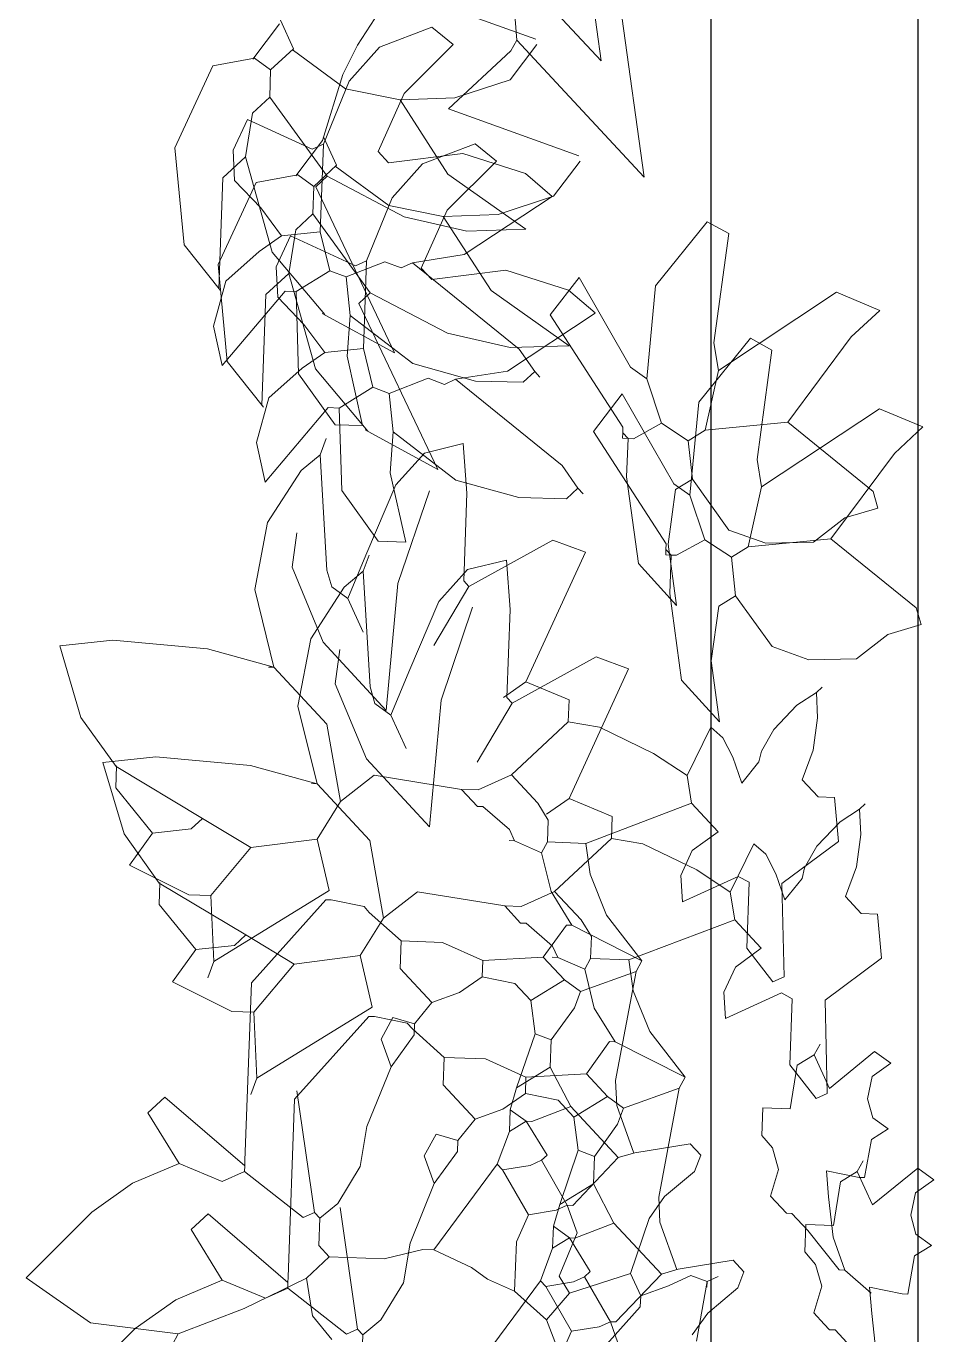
# Model space of a CAD drawing. Header units: millimetres. Extents: x 2667 to 2848, y -1 to 1765.
# Drawn here: x 2814.57 to 2815.009, y 1725.267 to 1725.899 of the extents above; entities that cross this region are included whole.
import ezdxf

# ---------------------------------------------------------------- set-up
doc = ezdxf.new("R2010")
doc.units = ezdxf.units.MM
doc.layers.add('PROIEZIONI', color=145, linetype='Continuous')
doc.layers.add('VERDE_giardino', color=74, linetype='Continuous', lineweight=9)

msp = doc.modelspace()

# ---------------------------------------------------------------- linework, layer by layer
at = {"layer": 'PROIEZIONI'}
for p, q in [((2814.90139, 1736.7425), (2814.90139, 1719.00637)), ((2815.00139, 1736.7425), (2815.00139, 1719.00637))]:
    msp.add_line(p, q, dxfattribs=at)
at = {"layer": 'VERDE_giardino'}
for p, q in [((2814.84831, 1725.88268), (2814.8375, 1725.9604)), ((2814.78666, 1725.94899), (2814.84831, 1725.88268)), ((2814.81676, 1725.89303), (2814.7536, 1725.91569)), ((2814.80575, 1725.9166), (2814.80753, 1725.89265)), ((2814.69329, 1725.9022), (2814.69954, 1725.88848)), ((2814.73891, 1725.90312), (2814.73047, 1725.89015)), ((2814.86918, 1725.82634), (2814.85836, 1725.90407)), ((2814.69275, 1725.90046), (2814.67987, 1725.88338)), ((2814.76654, 1725.89882), (2814.74115, 1725.88923)), ((2814.77685, 1725.89048), (2814.76654, 1725.89882)), ((2814.73047, 1725.89015), (2814.72345, 1725.87593)), ((2814.74115, 1725.88923), (2814.72651, 1725.8727)), ((2814.7531, 1725.86686), (2814.77685, 1725.89048)), ((2814.80442, 1725.87348), (2814.81726, 1725.89051)), ((2814.80468, 1725.88745), (2814.80753, 1725.89265)), ((2814.80753, 1725.89265), (2814.86918, 1725.82634)), ((2814.66061, 1725.88013), (2814.68079, 1725.88385)), ((2814.68079, 1725.88385), (2814.68855, 1725.87826)), ((2814.69954, 1725.88848), (2814.68855, 1725.87826)), ((2814.7248, 1725.86907), (2814.69894, 1725.88805)), ((2814.77447, 1725.85936), (2814.80468, 1725.88745)), ((2814.66061, 1725.88013), (2814.64228, 1725.8405)), ((2814.68807, 1725.86501), (2814.68855, 1725.87826)), ((2814.72345, 1725.87593), (2814.71361, 1725.84412)), ((2814.72651, 1725.8727), (2814.71405, 1725.84235)), ((2814.77762, 1725.86474), (2814.80442, 1725.87348)), ((2814.67983, 1725.85735), (2814.68807, 1725.86501)), ((2814.68807, 1725.86501), (2814.71587, 1725.82684)), ((2814.7511, 1725.86376), (2814.7248, 1725.86907)), ((2814.74046, 1725.83873), (2814.7531, 1725.86686)), ((2814.7511, 1725.86376), (2814.77762, 1725.86474)), ((2814.77424, 1725.82791), (2814.7511, 1725.86376)), ((2814.83762, 1725.8367), (2814.77447, 1725.85936)), ((2814.67734, 1725.8543), (2814.6704, 1725.8394)), ((2814.67641, 1725.83624), (2814.67983, 1725.85735)), ((2814.67734, 1725.8543), (2814.70866, 1725.83989)), ((2814.71415, 1725.84586), (2814.7204, 1725.83214)), ((2814.64228, 1725.8405), (2814.64669, 1725.79367)), ((2814.6704, 1725.8394), (2814.67114, 1725.82475)), ((2814.71361, 1725.84412), (2814.70073, 1725.82704)), ((2814.70866, 1725.83989), (2814.71405, 1725.84235)), ((2814.71251, 1725.79994), (2814.71405, 1725.84235)), ((2814.74046, 1725.83873), (2814.74557, 1725.83324)), ((2814.7874, 1725.84249), (2814.76201, 1725.83289)), ((2814.79771, 1725.83415), (2814.7874, 1725.84249)), ((2814.66542, 1725.82603), (2814.67641, 1725.83624)), ((2814.68934, 1725.79017), (2814.67641, 1725.83624)), ((2814.78141, 1725.8378), (2814.74557, 1725.83324)), ((2814.76201, 1725.83289), (2814.74737, 1725.81636)), ((2814.77396, 1725.81052), (2814.79771, 1725.83415)), ((2814.81173, 1725.82817), (2814.78141, 1725.8378)), ((2814.82528, 1725.81715), (2814.83812, 1725.83418)), ((2814.66346, 1725.77251), (2814.66542, 1725.82603)), ((2814.68148, 1725.82379), (2814.70166, 1725.82751)), ((2814.70166, 1725.82751), (2814.70941, 1725.82192)), ((2814.7204, 1725.83214), (2814.70941, 1725.82192)), ((2814.71587, 1725.82684), (2814.71037, 1725.82173)), ((2814.71587, 1725.82684), (2814.75312, 1725.80729)), ((2814.74566, 1725.81273), (2814.7198, 1725.83171)), ((2814.81197, 1725.80126), (2814.77424, 1725.82791)), ((2814.82459, 1725.81709), (2814.81173, 1725.82817)), ((2814.68148, 1725.82379), (2814.66315, 1725.78416)), ((2814.67114, 1725.82475), (2814.68375, 1725.81161)), ((2814.70893, 1725.80867), (2814.70941, 1725.82192)), ((2814.71037, 1725.82173), (2814.74848, 1725.74144)), ((2814.74737, 1725.81636), (2814.73492, 1725.78601)), ((2814.78218, 1725.78902), (2814.82459, 1725.81709)), ((2814.79848, 1725.8084), (2814.82528, 1725.81715)), ((2814.68375, 1725.81161), (2814.69386, 1725.79797)), ((2814.70069, 1725.80101), (2814.70893, 1725.80867)), ((2814.70893, 1725.80867), (2814.73673, 1725.77051)), ((2814.77196, 1725.80742), (2814.74566, 1725.81273)), ((2814.75312, 1725.80729), (2814.78342, 1725.80035)), ((2814.76133, 1725.7824), (2814.77396, 1725.81052)), ((2814.77196, 1725.80742), (2814.79848, 1725.8084)), ((2814.7951, 1725.77158), (2814.77196, 1725.80742)), ((2814.69727, 1725.77991), (2814.70069, 1725.80101)), ((2814.78342, 1725.80035), (2814.81197, 1725.80126)), ((2814.87464, 1725.77395), (2814.89965, 1725.80488)), ((2814.89965, 1725.80488), (2814.91006, 1725.7992)), ((2814.69386, 1725.79797), (2814.68297, 1725.79041)), ((2814.6982, 1725.79797), (2814.69126, 1725.78307)), ((2814.69386, 1725.79797), (2814.71251, 1725.79994)), ((2814.6982, 1725.79797), (2814.72952, 1725.78356)), ((2814.71251, 1725.79994), (2814.71714, 1725.7812)), ((2814.91006, 1725.7992), (2814.90283, 1725.74638)), ((2814.64669, 1725.79367), (2814.66422, 1725.77164)), ((2814.68297, 1725.79041), (2814.66682, 1725.77617)), ((2814.71473, 1725.76008), (2814.68934, 1725.79017)), ((2814.75708, 1725.78505), (2814.78218, 1725.78902)), ((2814.66315, 1725.78416), (2814.66755, 1725.73733)), ((2814.69126, 1725.78307), (2814.692, 1725.76842)), ((2814.72499, 1725.77826), (2814.74383, 1725.78553)), ((2814.72952, 1725.78356), (2814.73492, 1725.78601)), ((2814.73337, 1725.74361), (2814.73492, 1725.78601)), ((2814.74383, 1725.78553), (2814.75168, 1725.7826)), ((2814.75168, 1725.7826), (2814.75708, 1725.78505)), ((2814.75708, 1725.78505), (2814.80864, 1725.74336)), ((2814.76133, 1725.7824), (2814.76643, 1725.7769)), ((2814.66682, 1725.77617), (2814.66092, 1725.75445)), ((2814.68628, 1725.76969), (2814.69727, 1725.77991)), ((2814.7102, 1725.73384), (2814.69727, 1725.77991)), ((2814.70085, 1725.77118), (2814.71714, 1725.7812)), ((2814.71714, 1725.7812), (2814.72499, 1725.77826)), ((2814.72499, 1725.77826), (2814.72696, 1725.75961)), ((2814.80227, 1725.78146), (2814.76643, 1725.7769)), ((2814.83259, 1725.77184), (2814.80227, 1725.78146)), ((2814.82371, 1725.75988), (2814.83763, 1725.77795)), ((2814.83763, 1725.77795), (2814.8626, 1725.73458)), ((2814.66505, 1725.73533), (2814.69554, 1725.77137)), ((2814.68433, 1725.71618), (2814.68628, 1725.76969)), ((2814.69554, 1725.77137), (2814.70085, 1725.77118)), ((2814.70085, 1725.77118), (2814.70205, 1725.73133)), ((2814.73673, 1725.77051), (2814.73124, 1725.7654)), ((2814.73673, 1725.77051), (2814.77398, 1725.75096)), ((2814.83283, 1725.74492), (2814.7951, 1725.77158)), ((2814.84545, 1725.76076), (2814.83259, 1725.77184)), ((2814.87035, 1725.72899), (2814.87464, 1725.77395)), ((2814.905, 1725.73303), (2814.9621, 1725.77076)), ((2814.9621, 1725.77076), (2814.98301, 1725.76204)), ((2814.692, 1725.76842), (2814.70461, 1725.75527)), ((2814.73124, 1725.7654), (2814.76934, 1725.6851)), ((2814.71346, 1725.76059), (2814.74848, 1725.74144)), ((2814.72696, 1725.75961), (2814.7255, 1725.73991)), ((2814.72696, 1725.75961), (2814.75728, 1725.73631)), ((2814.80305, 1725.73269), (2814.84546, 1725.76075)), ((2814.82371, 1725.75988), (2814.85888, 1725.70553)), ((2814.96928, 1725.74927), (2814.98301, 1725.76204)), ((2814.66092, 1725.75445), (2814.66505, 1725.73533)), ((2814.70461, 1725.75527), (2814.71473, 1725.74164)), ((2814.77398, 1725.75096), (2814.80428, 1725.74402)), ((2814.80428, 1725.74402), (2814.83283, 1725.74492)), ((2814.89551, 1725.71761), (2814.92052, 1725.74854)), ((2814.90283, 1725.74638), (2814.905, 1725.73303)), ((2814.92052, 1725.74854), (2814.93092, 1725.74286)), ((2814.93858, 1725.70793), (2814.96928, 1725.74927)), ((2814.71473, 1725.74164), (2814.70384, 1725.73407)), ((2814.71473, 1725.74164), (2814.73337, 1725.74361)), ((2814.7255, 1725.73991), (2814.73298, 1725.70632)), ((2814.73337, 1725.74361), (2814.738, 1725.72487)), ((2814.80864, 1725.74336), (2814.8162, 1725.73248)), ((2814.93092, 1725.74286), (2814.9237, 1725.69005)), ((2814.66755, 1725.73733), (2814.68508, 1725.71531)), ((2814.70384, 1725.73407), (2814.68768, 1725.71983)), ((2814.70205, 1725.73133), (2814.71973, 1725.7068)), ((2814.73559, 1725.70374), (2814.7102, 1725.73384)), ((2814.75728, 1725.73631), (2814.78761, 1725.7279)), ((2814.77795, 1725.72871), (2814.80305, 1725.73269)), ((2814.81071, 1725.72737), (2814.8162, 1725.73248)), ((2814.8162, 1725.73248), (2814.81876, 1725.72973)), ((2814.8626, 1725.73458), (2814.87035, 1725.72899)), ((2814.89863, 1725.70408), (2814.905, 1725.73303)), ((2814.72171, 1725.71484), (2814.738, 1725.72487)), ((2814.738, 1725.72487), (2814.74585, 1725.72192)), ((2814.74585, 1725.72192), (2814.76469, 1725.7292)), ((2814.76469, 1725.7292), (2814.77255, 1725.72626)), ((2814.77255, 1725.72626), (2814.77794, 1725.72871)), ((2814.77794, 1725.72871), (2814.8295, 1725.68703)), ((2814.78761, 1725.7279), (2814.81071, 1725.72737)), ((2814.87035, 1725.72899), (2814.87753, 1725.7075)), ((2814.68768, 1725.71983), (2814.68178, 1725.69811)), ((2814.74585, 1725.72192), (2814.74782, 1725.70328)), ((2814.84457, 1725.70354), (2814.8585, 1725.72162)), ((2814.8585, 1725.72162), (2814.88346, 1725.67824)), ((2814.68591, 1725.679), (2814.71641, 1725.71503)), ((2814.71641, 1725.71503), (2814.72171, 1725.71484)), ((2814.72171, 1725.71484), (2814.72291, 1725.67499)), ((2814.89122, 1725.67266), (2814.89551, 1725.71761)), ((2814.92586, 1725.6767), (2814.98296, 1725.71442)), ((2814.98296, 1725.71442), (2815.00388, 1725.7057)), ((2814.71973, 1725.7068), (2814.73298, 1725.70632)), ((2814.86399, 1725.70003), (2814.87753, 1725.7075)), ((2814.87753, 1725.7075), (2814.89049, 1725.69907)), ((2814.89863, 1725.70408), (2814.93858, 1725.70793)), ((2814.93858, 1725.70793), (2814.97983, 1725.67458)), ((2814.71244, 1725.69228), (2814.71538, 1725.70014)), ((2814.73432, 1725.70425), (2814.76934, 1725.6851)), ((2814.74782, 1725.70327), (2814.74636, 1725.68357)), ((2814.74783, 1725.70327), (2814.77814, 1725.67998)), ((2814.84457, 1725.70354), (2814.87974, 1725.64919)), ((2814.85869, 1725.70023), (2814.85878, 1725.70287)), ((2814.85869, 1725.70023), (2814.86134, 1725.70013)), ((2814.85878, 1725.70287), (2814.85888, 1725.70553)), ((2814.85878, 1725.70287), (2814.86134, 1725.70013)), ((2814.86134, 1725.70013), (2814.86066, 1725.68158)), ((2814.86134, 1725.70013), (2814.86399, 1725.70003)), ((2814.89049, 1725.69907), (2814.89863, 1725.70408)), ((2814.99014, 1725.69294), (2815.00388, 1725.7057)), ((2814.68178, 1725.69811), (2814.68591, 1725.679)), ((2814.78164, 1725.69772), (2814.76289, 1725.6931)), ((2814.78342, 1725.67377), (2814.78164, 1725.69772)), ((2814.89049, 1725.69907), (2814.89247, 1725.68042)), ((2814.70327, 1725.68458), (2814.71244, 1725.69228)), ((2814.71244, 1725.69228), (2814.71572, 1725.63644)), ((2814.74907, 1725.67769), (2814.76289, 1725.6931)), ((2814.8295, 1725.68703), (2814.83707, 1725.67614)), ((2814.9237, 1725.69005), (2814.92586, 1725.6767)), ((2814.95944, 1725.65159), (2814.99014, 1725.69294)), ((2814.68704, 1725.65958), (2814.70327, 1725.68458)), ((2814.74636, 1725.68357), (2814.75384, 1725.64998)), ((2814.86632, 1725.63964), (2814.86066, 1725.68158)), ((2814.72291, 1725.67499), (2814.7406, 1725.65046)), ((2814.73456, 1725.64371), (2814.74907, 1725.67769)), ((2814.76527, 1725.67488), (2814.75006, 1725.63009)), ((2814.77814, 1725.67998), (2814.80848, 1725.67156)), ((2814.83157, 1725.67103), (2814.83707, 1725.67614)), ((2814.83707, 1725.67614), (2814.83962, 1725.6734)), ((2814.8807, 1725.64901), (2814.88432, 1725.67541)), ((2814.88346, 1725.67824), (2814.89122, 1725.67266)), ((2814.88432, 1725.67541), (2814.89247, 1725.68042)), ((2814.89247, 1725.68042), (2814.91015, 1725.65589)), ((2814.91949, 1725.64775), (2814.92586, 1725.6767)), ((2814.97983, 1725.67458), (2814.98219, 1725.66653)), ((2814.78187, 1725.63137), (2814.78342, 1725.67377)), ((2814.80848, 1725.67156), (2814.83157, 1725.67103)), ((2814.89122, 1725.67266), (2814.89839, 1725.65117)), ((2814.95095, 1725.64996), (2814.96609, 1725.66182)), ((2814.96609, 1725.66182), (2814.98219, 1725.66653)), ((2814.68087, 1725.62709), (2814.68704, 1725.65958)), ((2814.91015, 1725.65589), (2814.92796, 1725.64958)), ((2814.69888, 1725.63789), (2814.70118, 1725.65454)), ((2814.7406, 1725.65046), (2814.75384, 1725.64998)), ((2814.78443, 1725.62863), (2814.82505, 1725.65103)), ((2814.84076, 1725.64515), (2814.82505, 1725.65103)), ((2814.87964, 1725.64654), (2814.87974, 1725.64919)), ((2814.8807, 1725.64901), (2814.88473, 1725.61947)), ((2814.88485, 1725.6437), (2814.89839, 1725.65117)), ((2814.89839, 1725.65117), (2814.91135, 1725.64273)), ((2814.91949, 1725.64775), (2814.95944, 1725.65159)), ((2814.92796, 1725.64958), (2814.95095, 1725.64996)), ((2814.95944, 1725.65159), (2815.00069, 1725.61824)), ((2814.72583, 1725.6228), (2814.73456, 1725.64371)), ((2814.73331, 1725.63595), (2814.73624, 1725.6438)), ((2814.81194, 1725.58251), (2814.84076, 1725.64515)), ((2814.87955, 1725.64389), (2814.87964, 1725.64654)), ((2814.87955, 1725.64389), (2814.8822, 1725.64379)), ((2814.87964, 1725.64654), (2814.8822, 1725.64379)), ((2814.8822, 1725.64379), (2814.88153, 1725.62525)), ((2814.8822, 1725.64379), (2814.88485, 1725.6437)), ((2814.91135, 1725.64273), (2814.91949, 1725.64775)), ((2814.91135, 1725.64273), (2814.91333, 1725.62409)), ((2814.71396, 1725.60171), (2814.69888, 1725.63789)), ((2814.71572, 1725.63644), (2814.71808, 1725.62839)), ((2814.76993, 1725.62135), (2814.78375, 1725.63677)), ((2814.8025, 1725.64139), (2814.78375, 1725.63677)), ((2814.80428, 1725.61744), (2814.8025, 1725.64139)), ((2814.88473, 1725.61947), (2814.86632, 1725.63964)), ((2814.72413, 1725.62824), (2814.73331, 1725.63595)), ((2814.73331, 1725.63595), (2814.73658, 1725.5801)), ((2814.75006, 1725.63009), (2814.74443, 1725.56875)), ((2814.78443, 1725.62863), (2814.78187, 1725.63137)), ((2814.68087, 1725.62709), (2814.69013, 1725.5896)), ((2814.7079, 1725.60324), (2814.72413, 1725.62824)), ((2814.71808, 1725.62839), (2814.72583, 1725.6228)), ((2814.78443, 1725.62863), (2814.76746, 1725.60005)), ((2814.88718, 1725.58331), (2814.88153, 1725.62525)), ((2814.90519, 1725.61907), (2814.91333, 1725.62409)), ((2814.91333, 1725.62409), (2814.93101, 1725.59956)), ((2814.72583, 1725.6228), (2814.7332, 1725.60661)), ((2814.75542, 1725.58738), (2814.76993, 1725.62135)), ((2814.78613, 1725.61855), (2814.77092, 1725.57375)), ((2814.80274, 1725.57504), (2814.80428, 1725.61744)), ((2814.90157, 1725.59267), (2814.90519, 1725.61907)), ((2815.00069, 1725.61824), (2815.00305, 1725.6102)), ((2814.97181, 1725.59363), (2814.98695, 1725.60548)), ((2814.98695, 1725.60548), (2815.00305, 1725.6102)), ((2814.58656, 1725.59987), (2814.61219, 1725.6026)), ((2814.59679, 1725.56538), (2814.58656, 1725.59987)), ((2814.61219, 1725.6026), (2814.658, 1725.59849)), ((2814.658, 1725.59849), (2814.69013, 1725.5896)), ((2814.70174, 1725.57076), (2814.7079, 1725.60324)), ((2814.74443, 1725.56875), (2814.71396, 1725.60171)), ((2814.93101, 1725.59956), (2814.94882, 1725.59325)), ((2814.71974, 1725.58156), (2814.72205, 1725.59821)), ((2814.80529, 1725.57229), (2814.84591, 1725.5947)), ((2814.86162, 1725.58882), (2814.84591, 1725.5947)), ((2814.90157, 1725.59267), (2814.90559, 1725.56314)), ((2814.94882, 1725.59325), (2814.97181, 1725.59363)), ((2814.69013, 1725.5896), (2814.68747, 1725.5897)), ((2814.69013, 1725.5896), (2814.71566, 1725.56214)), ((2814.7467, 1725.56647), (2814.75542, 1725.58738)), ((2814.8328, 1725.52618), (2814.86162, 1725.58882)), ((2814.73483, 1725.54538), (2814.71974, 1725.58156)), ((2814.73658, 1725.5801), (2814.73894, 1725.57205)), ((2814.81194, 1725.58251), (2814.80105, 1725.57495)), ((2814.81194, 1725.58251), (2814.83285, 1725.57379)), ((2814.90559, 1725.56314), (2814.88718, 1725.58331)), ((2814.9524, 1725.57739), (2814.95515, 1725.57994)), ((2814.77092, 1725.57375), (2814.7653, 1725.51242)), ((2814.80529, 1725.57229), (2814.80274, 1725.57504)), ((2814.83285, 1725.57379), (2814.83247, 1725.56319)), ((2814.9524, 1725.5774), (2814.94298, 1725.57129)), ((2814.95296, 1725.56507), (2814.9524, 1725.5774)), ((2814.70174, 1725.57076), (2814.71099, 1725.53327)), ((2814.73894, 1725.57205), (2814.7467, 1725.56647)), ((2814.80529, 1725.57229), (2814.78832, 1725.54372)), ((2814.94298, 1725.57129), (2814.93182, 1725.55951)), ((2814.6138, 1725.54161), (2814.59679, 1725.56538)), ((2814.71566, 1725.56214), (2814.72226, 1725.52474)), ((2814.7467, 1725.56647), (2814.75407, 1725.55028)), ((2814.80499, 1725.53765), (2814.83247, 1725.56319)), ((2814.84761, 1725.56063), (2814.83247, 1725.56319)), ((2814.8737, 1725.54798), (2814.84761, 1725.56063)), ((2814.8899, 1725.53721), (2814.90137, 1725.56068)), ((2814.90717, 1725.55553), (2814.90137, 1725.56068)), ((2814.95087, 1725.54955), (2814.95296, 1725.56507)), ((2814.91193, 1725.5461), (2814.90717, 1725.55553)), ((2814.93182, 1725.55951), (2814.92582, 1725.549)), ((2814.8899, 1725.53721), (2814.8737, 1725.54798)), ((2814.92582, 1725.549), (2814.92464, 1725.54391)), ((2814.94555, 1725.53519), (2814.95087, 1725.54955)), ((2814.60742, 1725.54354), (2814.63306, 1725.54626)), ((2814.61766, 1725.50904), (2814.60742, 1725.54354)), ((2814.6137, 1725.53136), (2814.61408, 1725.54195)), ((2814.65562, 1725.51656), (2814.6138, 1725.54161)), ((2814.63306, 1725.54626), (2814.67886, 1725.54215)), ((2814.67886, 1725.54215), (2814.71099, 1725.53327)), ((2814.7653, 1725.51242), (2814.73483, 1725.54538)), ((2814.9163, 1725.53359), (2814.91193, 1725.5461)), ((2814.92464, 1725.54391), (2814.9163, 1725.53359)), ((2814.72226, 1725.52474), (2814.73864, 1725.53741)), ((2814.78085, 1725.53057), (2814.73864, 1725.53741)), ((2814.7888, 1725.53028), (2814.80499, 1725.53765)), ((2814.80499, 1725.53765), (2814.81777, 1725.52392)), ((2814.8899, 1725.53721), (2814.89206, 1725.52386)), ((2814.95322, 1725.52695), (2814.94555, 1725.53519)), ((2814.63148, 1725.50947), (2814.6137, 1725.53136)), ((2814.71099, 1725.53327), (2814.70834, 1725.53336)), ((2814.71099, 1725.53327), (2814.73652, 1725.5058)), ((2814.78085, 1725.53057), (2814.78851, 1725.52233)), ((2814.78085, 1725.53057), (2814.7888, 1725.53028)), ((2814.72226, 1725.52474), (2814.71099, 1725.50658)), ((2814.81777, 1725.52392), (2814.82278, 1725.51578)), ((2814.8328, 1725.52618), (2814.82191, 1725.51861)), ((2814.8328, 1725.52618), (2814.85372, 1725.51745)), ((2814.84094, 1725.50449), (2814.89206, 1725.52386)), ((2814.89206, 1725.52386), (2814.90484, 1725.51013)), ((2814.96117, 1725.52666), (2814.95322, 1725.52695)), ((2814.96117, 1725.52666), (2814.96304, 1725.50535)), ((2814.97327, 1725.52106), (2814.97601, 1725.52361)), ((2814.65013, 1725.51145), (2814.65562, 1725.51656)), ((2814.65562, 1725.51656), (2814.67899, 1725.50243)), ((2814.78851, 1725.52233), (2814.79117, 1725.52223)), ((2814.79117, 1725.52223), (2814.80403, 1725.51115)), ((2814.85372, 1725.51745), (2814.85333, 1725.50685)), ((2814.97327, 1725.52106), (2814.96384, 1725.51495)), ((2814.97383, 1725.50874), (2814.97327, 1725.52106)), ((2814.63148, 1725.50947), (2814.65013, 1725.51145)), ((2814.80403, 1725.51115), (2814.80649, 1725.50575)), ((2814.82278, 1725.51578), (2814.82239, 1725.50517)), ((2814.90484, 1725.51013), (2814.89241, 1725.50099)), ((2814.96384, 1725.51495), (2814.95269, 1725.50317)), ((2814.63466, 1725.48527), (2814.61766, 1725.50904)), ((2814.63148, 1725.50947), (2814.62029, 1725.49396)), ((2814.67899, 1725.50243), (2814.71099, 1725.50658)), ((2814.71099, 1725.50658), (2814.71681, 1725.48168)), ((2814.73652, 1725.5058), (2814.74312, 1725.46841)), ((2814.80384, 1725.50585), (2814.80649, 1725.50575)), ((2814.80649, 1725.50575), (2814.81954, 1725.49997)), ((2814.81954, 1725.49997), (2814.82239, 1725.50517)), ((2814.82239, 1725.50517), (2814.84094, 1725.50449)), ((2814.82586, 1725.48131), (2814.85333, 1725.50685)), ((2814.84298, 1725.48963), (2814.84094, 1725.50449)), ((2814.86847, 1725.50429), (2814.85333, 1725.50685)), ((2814.89456, 1725.49164), (2814.86847, 1725.50429)), ((2814.91076, 1725.48088), (2814.92223, 1725.50434)), ((2814.92803, 1725.4992), (2814.92223, 1725.50434)), ((2814.96304, 1725.50535), (2814.93577, 1725.48512)), ((2814.97173, 1725.49322), (2814.97383, 1725.50874)), ((2814.65956, 1725.47926), (2814.67899, 1725.50243)), ((2814.81954, 1725.49997), (2814.82417, 1725.48122)), ((2814.89241, 1725.50099), (2814.88687, 1725.489)), ((2814.93279, 1725.48976), (2814.92803, 1725.4992)), ((2814.95269, 1725.50317), (2814.94669, 1725.49267)), ((2814.62029, 1725.49396), (2814.64897, 1725.47964)), ((2814.91076, 1725.48088), (2814.89456, 1725.49164)), ((2814.94669, 1725.49267), (2814.9455, 1725.48757)), ((2814.96642, 1725.47885), (2814.97173, 1725.49322)), ((2814.63456, 1725.47502), (2814.63494, 1725.48562)), ((2814.67648, 1725.46022), (2814.63466, 1725.48527)), ((2814.85094, 1725.46984), (2814.84298, 1725.48963)), ((2814.88687, 1725.489), (2814.88768, 1725.47626)), ((2814.88768, 1725.47626), (2814.91466, 1725.48854)), ((2814.91466, 1725.48854), (2814.91987, 1725.4857)), ((2814.91987, 1725.4857), (2814.91871, 1725.45389)), ((2814.93717, 1725.47726), (2814.93279, 1725.48976)), ((2814.93577, 1725.48512), (2814.93678, 1725.43997)), ((2814.9455, 1725.48757), (2814.93717, 1725.47726)), ((2814.64897, 1725.47964), (2814.65956, 1725.47926)), ((2814.65956, 1725.47926), (2814.66106, 1725.44736)), ((2814.66106, 1725.44736), (2814.71681, 1725.48168)), ((2814.74312, 1725.46841), (2814.75951, 1725.48108)), ((2814.80172, 1725.47423), (2814.75951, 1725.48108)), ((2814.80967, 1725.47394), (2814.82586, 1725.48131)), ((2814.82417, 1725.48122), (2814.83419, 1725.46493)), ((2814.82586, 1725.48131), (2814.83863, 1725.46758)), ((2814.91076, 1725.48088), (2814.91293, 1725.46753)), ((2814.97408, 1725.47061), (2814.96642, 1725.47885)), ((2814.65234, 1725.45314), (2814.63456, 1725.47502)), ((2814.71522, 1725.47723), (2814.67926, 1725.43714)), ((2814.71787, 1725.47713), (2814.71522, 1725.47723)), ((2814.71787, 1725.47713), (2814.73368, 1725.47391)), ((2814.73368, 1725.47391), (2814.73623, 1725.47116)), ((2814.80172, 1725.47423), (2814.80938, 1725.46599)), ((2814.80172, 1725.47423), (2814.80967, 1725.47394)), ((2814.74312, 1725.46841), (2814.73185, 1725.45024)), ((2814.73623, 1725.47116), (2814.75165, 1725.45733)), ((2814.80938, 1725.46599), (2814.81203, 1725.46589)), ((2814.81203, 1725.46589), (2814.82489, 1725.45481)), ((2814.83863, 1725.46758), (2814.84364, 1725.45944)), ((2814.86807, 1725.44778), (2814.85094, 1725.46984)), ((2814.8618, 1725.44816), (2814.91293, 1725.46753)), ((2814.91293, 1725.46753), (2814.9257, 1725.45379)), ((2814.98203, 1725.47032), (2814.97408, 1725.47061)), ((2814.98203, 1725.47032), (2814.9839, 1725.44902)), ((2814.67099, 1725.45511), (2814.67648, 1725.46022)), ((2814.67648, 1725.46022), (2814.69985, 1725.4461)), ((2814.82036, 1725.44951), (2814.83154, 1725.46503)), ((2814.83154, 1725.46503), (2814.83419, 1725.46493)), ((2814.83419, 1725.46493), (2814.86807, 1725.44778)), ((2814.84364, 1725.45944), (2814.84326, 1725.44883)), ((2814.65234, 1725.45314), (2814.64116, 1725.43762)), ((2814.65234, 1725.45314), (2814.67099, 1725.45511)), ((2814.75165, 1725.45733), (2814.75117, 1725.44408)), ((2814.75165, 1725.45733), (2814.77156, 1725.45665)), ((2814.77156, 1725.45665), (2814.79111, 1725.44793)), ((2814.82489, 1725.45481), (2814.82735, 1725.44941)), ((2814.9257, 1725.45379), (2814.91328, 1725.44465)), ((2814.91871, 1725.45389), (2814.93138, 1725.43751)), ((2814.66106, 1725.44736), (2814.65812, 1725.4395)), ((2814.69985, 1725.4461), (2814.73185, 1725.45024)), ((2814.73185, 1725.45024), (2814.73767, 1725.42534)), ((2814.79082, 1725.43998), (2814.79111, 1725.44793)), ((2814.79111, 1725.44793), (2814.82036, 1725.44951)), ((2814.82036, 1725.44951), (2814.83058, 1725.43853)), ((2814.8247, 1725.44951), (2814.82735, 1725.44941)), ((2814.82735, 1725.44941), (2814.84041, 1725.44364)), ((2814.84041, 1725.44364), (2814.84326, 1725.44883)), ((2814.84326, 1725.44883), (2814.8618, 1725.44816)), ((2814.86384, 1725.43329), (2814.8618, 1725.44816)), ((2814.86522, 1725.44258), (2814.86807, 1725.44778)), ((2814.9839, 1725.44902), (2814.95663, 1725.42878)), ((2814.68043, 1725.42292), (2814.69985, 1725.4461)), ((2814.75117, 1725.44408), (2814.76649, 1725.42759)), ((2814.83833, 1725.43294), (2814.86522, 1725.44258)), ((2814.84041, 1725.44364), (2814.84503, 1725.42489)), ((2814.86522, 1725.44258), (2814.85534, 1725.38986)), ((2814.91328, 1725.44465), (2814.90773, 1725.43267)), ((2814.64116, 1725.43762), (2814.66983, 1725.42331)), ((2814.67926, 1725.43714), (2814.67613, 1725.35127)), ((2814.77993, 1725.43241), (2814.79082, 1725.43998)), ((2814.79082, 1725.43998), (2814.80663, 1725.43675)), ((2814.80663, 1725.43675), (2814.81429, 1725.42851)), ((2814.81429, 1725.42851), (2814.83058, 1725.43853)), ((2814.83058, 1725.43853), (2814.83833, 1725.43294)), ((2814.93138, 1725.43751), (2814.93678, 1725.43997)), ((2814.76649, 1725.42759), (2814.77993, 1725.43241)), ((2814.81429, 1725.42851), (2814.81636, 1725.41251)), ((2814.8354, 1725.42508), (2814.83833, 1725.43294)), ((2814.8718, 1725.41351), (2814.86384, 1725.43329)), ((2814.90773, 1725.43267), (2814.90854, 1725.41992)), ((2814.90854, 1725.41992), (2814.93552, 1725.43221)), ((2814.93552, 1725.43221), (2814.94073, 1725.42936)), ((2814.94073, 1725.42936), (2814.93957, 1725.39756)), ((2814.95663, 1725.42878), (2814.95764, 1725.38364)), ((2814.66983, 1725.42331), (2814.68043, 1725.42292)), ((2814.68043, 1725.42292), (2814.68192, 1725.39102)), ((2814.68192, 1725.39102), (2814.73767, 1725.42534)), ((2814.75815, 1725.41729), (2814.76649, 1725.42759)), ((2814.82421, 1725.40957), (2814.8354, 1725.42508)), ((2814.84503, 1725.42489), (2814.85505, 1725.4086)), ((2814.73608, 1725.42089), (2814.70013, 1725.38081)), ((2814.73874, 1725.4208), (2814.73608, 1725.42089)), ((2814.73874, 1725.4208), (2814.75454, 1725.41757)), ((2814.74196, 1725.40991), (2814.74765, 1725.42032)), ((2814.74765, 1725.42032), (2814.75815, 1725.41729)), ((2814.75454, 1725.41757), (2814.75709, 1725.41483)), ((2814.75796, 1725.41198), (2814.75815, 1725.41729)), ((2814.74678, 1725.39647), (2814.74196, 1725.40991)), ((2814.74678, 1725.39647), (2814.75796, 1725.41198)), ((2814.75709, 1725.41483), (2814.77251, 1725.40099)), ((2814.80744, 1725.3863), (2814.81636, 1725.41251)), ((2814.81636, 1725.41251), (2814.82421, 1725.40957)), ((2814.82373, 1725.39632), (2814.82421, 1725.40957)), ((2814.84123, 1725.39318), (2814.8524, 1725.40869)), ((2814.8524, 1725.40869), (2814.85505, 1725.4086)), ((2814.88893, 1725.39144), (2814.8718, 1725.41351)), ((2814.85505, 1725.4086), (2814.88893, 1725.39144)), ((2814.95417, 1725.40749), (2814.95132, 1725.40229)), ((2814.9587, 1725.38609), (2814.98058, 1725.40387)), ((2814.98058, 1725.40387), (2814.98833, 1725.39829)), ((2814.73511, 1725.36771), (2814.74678, 1725.39647)), ((2814.77251, 1725.40099), (2814.77203, 1725.38774)), ((2814.77251, 1725.40099), (2814.79242, 1725.40031)), ((2814.79242, 1725.40031), (2814.81198, 1725.39159)), ((2814.80744, 1725.3863), (2814.82373, 1725.39632)), ((2814.82373, 1725.39632), (2814.83366, 1725.37738)), ((2814.93957, 1725.39756), (2814.95225, 1725.38117)), ((2814.93976, 1725.37617), (2814.94318, 1725.39727)), ((2814.94318, 1725.39727), (2814.95132, 1725.40229)), ((2814.95132, 1725.40229), (2814.9587, 1725.38609)), ((2814.97943, 1725.39189), (2814.98833, 1725.39829)), ((2814.68192, 1725.39102), (2814.67898, 1725.38317)), ((2814.81169, 1725.38364), (2814.81198, 1725.39159)), ((2814.81198, 1725.39159), (2814.84123, 1725.39318)), ((2814.84123, 1725.39318), (2814.85144, 1725.3822)), ((2814.85534, 1725.38986), (2814.85591, 1725.37781)), ((2814.88608, 1725.38624), (2814.88893, 1725.39144)), ((2814.97714, 1725.3811), (2814.97943, 1725.39189)), ((2814.70971, 1725.32617), (2814.70124, 1725.38486)), ((2814.77203, 1725.38774), (2814.78735, 1725.37126)), ((2814.8008, 1725.37608), (2814.81169, 1725.38364)), ((2814.80441, 1725.37579), (2814.80744, 1725.3863)), ((2814.81169, 1725.38364), (2814.82749, 1725.38042)), ((2814.8592, 1725.3766), (2814.88608, 1725.38624)), ((2814.88608, 1725.38624), (2814.8762, 1725.33353)), ((2814.95225, 1725.38117), (2814.95764, 1725.38364)), ((2814.6292, 1725.37422), (2814.63744, 1725.38188)), ((2814.63744, 1725.38188), (2814.67604, 1725.34863)), ((2814.70013, 1725.38081), (2814.697, 1725.29494)), ((2814.81481, 1725.37011), (2814.83366, 1725.37738)), ((2814.82749, 1725.38042), (2814.83515, 1725.37218)), ((2814.83366, 1725.37738), (2814.85664, 1725.35266)), ((2814.83515, 1725.37218), (2814.85144, 1725.3822)), ((2814.85144, 1725.3822), (2814.8592, 1725.3766)), ((2814.85591, 1725.37781), (2814.8641, 1725.35484)), ((2814.97965, 1725.37194), (2814.97714, 1725.3811)), ((2814.64423, 1725.34979), (2814.6292, 1725.37422)), ((2814.77901, 1725.36095), (2814.78735, 1725.37126)), ((2814.78735, 1725.37126), (2814.8008, 1725.37608)), ((2814.80402, 1725.3652), (2814.80441, 1725.37579)), ((2814.80441, 1725.37579), (2814.81216, 1725.3702)), ((2814.83515, 1725.37218), (2814.83722, 1725.35618)), ((2814.85626, 1725.36875), (2814.8592, 1725.3766)), ((2814.92602, 1725.3634), (2814.92651, 1725.37666)), ((2814.92651, 1725.37666), (2814.93976, 1725.37617)), ((2814.98717, 1725.36648), (2814.97965, 1725.37194)), ((2814.73511, 1725.36771), (2814.73187, 1725.34842)), ((2814.79814, 1725.34949), (2814.80402, 1725.3652)), ((2814.80402, 1725.3652), (2814.81216, 1725.3702)), ((2814.81216, 1725.3702), (2814.82218, 1725.35391)), ((2814.81216, 1725.3702), (2814.81481, 1725.37011)), ((2814.84507, 1725.35323), (2814.85626, 1725.36875)), ((2814.97903, 1725.36147), (2814.98717, 1725.36648)), ((2814.76282, 1725.35358), (2814.76851, 1725.36398)), ((2814.76851, 1725.36398), (2814.77901, 1725.36095)), ((2814.77882, 1725.35565), (2814.77901, 1725.36095)), ((2814.86469, 1725.35502), (2814.89138, 1725.35935)), ((2814.89138, 1725.35935), (2814.89649, 1725.35387)), ((2814.93116, 1725.35738), (2814.92602, 1725.3634)), ((2814.97571, 1725.34302), (2814.97903, 1725.36147)), ((2814.76764, 1725.34013), (2814.76282, 1725.35358)), ((2814.76764, 1725.34013), (2814.77882, 1725.35565)), ((2814.82218, 1725.35391), (2814.81944, 1725.35136)), ((2814.8283, 1725.32996), (2814.83722, 1725.35618)), ((2814.83457, 1725.32958), (2814.85664, 1725.35266)), ((2814.83722, 1725.35618), (2814.84507, 1725.35323)), ((2814.84459, 1725.33999), (2814.84507, 1725.35323)), ((2814.85664, 1725.35266), (2814.86469, 1725.35502)), ((2814.89649, 1725.35387), (2814.89355, 1725.34601)), ((2814.9341, 1725.34685), (2814.93116, 1725.35738)), ((2814.62178, 1725.34024), (2814.64423, 1725.34979)), ((2814.64423, 1725.34979), (2814.66515, 1725.34106)), ((2814.66515, 1725.34106), (2814.67594, 1725.34598)), ((2814.67594, 1725.34598), (2814.67604, 1725.34863)), ((2814.67594, 1725.34598), (2814.70432, 1725.32371)), ((2814.67604, 1725.34863), (2814.67613, 1725.35127)), ((2814.73187, 1725.34842), (2814.72101, 1725.33054)), ((2814.76745, 1725.30814), (2814.79814, 1725.34949)), ((2814.79814, 1725.34949), (2814.8007, 1725.34674)), ((2814.8007, 1725.34674), (2814.81404, 1725.34891)), ((2814.8007, 1725.34674), (2814.81317, 1725.32506)), ((2814.81404, 1725.34891), (2814.81944, 1725.35136)), ((2814.81944, 1725.35136), (2814.83192, 1725.32968)), ((2814.89355, 1725.34601), (2814.87901, 1725.3339)), ((2814.93026, 1725.33405), (2814.9341, 1725.34685)), ((2814.95725, 1725.34634), (2814.97305, 1725.34311)), ((2814.95831, 1725.33373), (2814.95725, 1725.34634)), ((2814.96404, 1725.34094), (2814.97219, 1725.34595)), ((2814.97504, 1725.35116), (2814.97219, 1725.34595)), ((2814.97219, 1725.34595), (2814.97956, 1725.32976)), ((2814.97956, 1725.32976), (2815.00144, 1725.34754)), ((2815.00144, 1725.34754), (2815.0092, 1725.34195)), ((2814.60213, 1725.32634), (2814.62178, 1725.34024)), ((2814.75598, 1725.31137), (2814.76764, 1725.34013)), ((2814.8283, 1725.32996), (2814.84459, 1725.33999)), ((2814.84459, 1725.33999), (2814.85452, 1725.32104)), ((2814.96062, 1725.31984), (2814.96404, 1725.34094)), ((2814.97305, 1725.34311), (2814.97571, 1725.34302)), ((2815.00029, 1725.33556), (2815.0092, 1725.34195)), ((2814.87901, 1725.3339), (2814.8715, 1725.32329)), ((2814.8762, 1725.33353), (2814.87677, 1725.32147)), ((2814.93538, 1725.32857), (2814.93026, 1725.33405)), ((2814.96045, 1725.31416), (2814.95831, 1725.33373)), ((2814.998, 1725.32476), (2815.00029, 1725.33556)), ((2814.72101, 1725.33054), (2814.71227, 1725.32342)), ((2814.73058, 1725.26983), (2814.7221, 1725.32853)), ((2814.81317, 1725.32506), (2814.82652, 1725.32722)), ((2814.82527, 1725.31946), (2814.8283, 1725.32996)), ((2814.82652, 1725.32722), (2814.83192, 1725.32968)), ((2814.83192, 1725.32968), (2814.83673, 1725.31624)), ((2814.83192, 1725.32968), (2814.83457, 1725.32958)), ((2814.93538, 1725.32857), (2814.93793, 1725.32581)), ((2814.57033, 1725.29459), (2814.60213, 1725.32634)), ((2814.65007, 1725.31788), (2814.65831, 1725.32554)), ((2814.65831, 1725.32554), (2814.6969, 1725.29229)), ((2814.70432, 1725.32371), (2814.70971, 1725.32617)), ((2814.70971, 1725.32617), (2814.71227, 1725.32342)), ((2814.71227, 1725.32342), (2814.71179, 1725.31017)), ((2814.80739, 1725.312), (2814.81317, 1725.32506)), ((2814.83567, 1725.31377), (2814.85452, 1725.32104)), ((2814.85452, 1725.32104), (2814.8775, 1725.29632)), ((2814.8715, 1725.32329), (2814.86256, 1725.29671)), ((2814.87677, 1725.32147), (2814.88496, 1725.29851)), ((2814.93793, 1725.32581), (2814.94057, 1725.32572)), ((2814.94057, 1725.32572), (2814.94823, 1725.31748)), ((2814.94689, 1725.30707), (2814.94737, 1725.32032)), ((2814.94737, 1725.32032), (2814.96062, 1725.31984)), ((2815.00052, 1725.3156), (2814.998, 1725.32476)), ((2814.6651, 1725.29345), (2814.65007, 1725.31788)), ((2814.82488, 1725.30886), (2814.82527, 1725.31946)), ((2814.82488, 1725.30886), (2814.83303, 1725.31387)), ((2814.82527, 1725.31946), (2814.83303, 1725.31387)), ((2814.83673, 1725.31624), (2814.82801, 1725.29532)), ((2814.83303, 1725.31387), (2814.84305, 1725.29758)), ((2814.83303, 1725.31387), (2814.83567, 1725.31377)), ((2814.94823, 1725.31748), (2814.96346, 1725.29835)), ((2814.96612, 1725.29825), (2814.96045, 1725.31416)), ((2815.00804, 1725.31015), (2815.00052, 1725.3156)), ((2814.71179, 1725.31017), (2814.71689, 1725.30468)), ((2814.7434, 1725.30372), (2814.76214, 1725.30833)), ((2814.75598, 1725.31137), (2814.75273, 1725.29208)), ((2814.76214, 1725.30833), (2814.76745, 1725.30814)), ((2814.76745, 1725.30814), (2814.7857, 1725.29951)), ((2814.80652, 1725.28814), (2814.80739, 1725.312)), ((2814.819, 1725.29315), (2814.82488, 1725.30886)), ((2814.99989, 1725.30514), (2815.00804, 1725.31015)), ((2814.70591, 1725.29446), (2814.71689, 1725.30468)), ((2814.71689, 1725.30468), (2814.7434, 1725.30372)), ((2814.88555, 1725.29869), (2814.91224, 1725.30302)), ((2814.91224, 1725.30302), (2814.91735, 1725.29753)), ((2814.95202, 1725.30105), (2814.94689, 1725.30707)), ((2814.99657, 1725.28668), (2814.99989, 1725.30514)), ((2814.6969, 1725.29229), (2814.697, 1725.29494)), ((2814.7857, 1725.29951), (2814.79346, 1725.29393)), ((2814.82801, 1725.29532), (2814.83302, 1725.28718)), ((2814.83302, 1725.28718), (2814.86256, 1725.29671)), ((2814.8349, 1725.29257), (2814.8403, 1725.29503)), ((2814.84305, 1725.29758), (2814.8403, 1725.29503)), ((2814.8403, 1725.29503), (2814.85278, 1725.27334)), ((2814.85543, 1725.27324), (2814.8775, 1725.29632)), ((2814.86256, 1725.29671), (2814.86747, 1725.28592)), ((2814.8775, 1725.29632), (2814.88555, 1725.29869)), ((2814.88092, 1725.29074), (2814.89171, 1725.29565)), ((2814.89171, 1725.29565), (2814.89956, 1725.29272)), ((2814.89956, 1725.29272), (2814.90496, 1725.29517)), ((2814.91735, 1725.29753), (2814.91441, 1725.28968)), ((2814.95496, 1725.29051), (2814.95202, 1725.30105)), ((2814.96346, 1725.29835), (2814.96612, 1725.29825)), ((2814.96612, 1725.29825), (2814.97897, 1725.28717)), ((2814.60145, 1725.27274), (2814.57033, 1725.29459)), ((2814.64265, 1725.28391), (2814.6651, 1725.29345)), ((2814.6651, 1725.29345), (2814.68601, 1725.28473)), ((2814.70591, 1725.29446), (2814.67575, 1725.27978)), ((2814.68601, 1725.28473), (2814.6968, 1725.28964)), ((2814.6968, 1725.28964), (2814.6969, 1725.29229)), ((2814.6968, 1725.28964), (2814.72519, 1725.26738)), ((2814.70881, 1725.27614), (2814.70591, 1725.29446)), ((2814.75273, 1725.29208), (2814.74187, 1725.2742)), ((2814.78831, 1725.25181), (2814.819, 1725.29315)), ((2814.79346, 1725.29393), (2814.80652, 1725.28814)), ((2814.819, 1725.29315), (2814.82156, 1725.2904)), ((2814.82156, 1725.2904), (2814.8349, 1725.29257)), ((2814.82156, 1725.2904), (2814.83403, 1725.26872)), ((2814.86747, 1725.28592), (2814.88092, 1725.29074)), ((2814.89451, 1725.26397), (2814.89956, 1725.29272)), ((2814.89947, 1725.29007), (2814.89956, 1725.29272)), ((2814.91441, 1725.28968), (2814.89987, 1725.27756)), ((2814.95113, 1725.27772), (2814.95496, 1725.29051)), ((2814.97811, 1725.29001), (2814.99392, 1725.28678)), ((2814.97918, 1725.27739), (2814.97811, 1725.29001)), ((2814.62299, 1725.27), (2814.64265, 1725.28391)), ((2814.80652, 1725.28814), (2814.82194, 1725.27431)), ((2814.82194, 1725.27431), (2814.83302, 1725.28718)), ((2814.86728, 1725.28062), (2814.86747, 1725.28592)), ((2814.99392, 1725.28678), (2814.99657, 1725.28668)), ((2814.67575, 1725.27978), (2814.64389, 1725.26754)), ((2814.7181, 1725.26483), (2814.70881, 1725.27614)), ((2814.83962, 1725.24978), (2814.86728, 1725.28062)), ((2814.89987, 1725.27756), (2814.89236, 1725.26696)), ((2814.95624, 1725.27223), (2814.95113, 1725.27772)), ((2814.98131, 1725.25782), (2814.97918, 1725.27739)), ((2814.59119, 1725.23826), (2814.62299, 1725.27)), ((2814.64389, 1725.26754), (2814.60145, 1725.27274)), ((2814.72519, 1725.26738), (2814.73058, 1725.26983)), ((2814.73058, 1725.26983), (2814.73314, 1725.26709)), ((2814.74187, 1725.2742), (2814.73314, 1725.26709)), ((2814.82194, 1725.27431), (2814.82922, 1725.25547)), ((2814.83403, 1725.26872), (2814.84738, 1725.27089)), ((2814.84738, 1725.27089), (2814.85278, 1725.27334)), ((2814.85278, 1725.27334), (2814.8576, 1725.2599)), ((2814.85278, 1725.27334), (2814.85543, 1725.27324)), ((2814.95624, 1725.27223), (2814.95879, 1725.26948)), ((2814.64105, 1725.26233), (2814.64389, 1725.26754)), ((2814.73314, 1725.26709), (2814.73265, 1725.25383)), ((2814.82825, 1725.25566), (2814.83403, 1725.26872)), ((2814.95879, 1725.26948), (2814.96144, 1725.26938)), ((2814.96144, 1725.26938), (2814.9691, 1725.26114))]:
    msp.add_line(p, q, dxfattribs=at)
for centre, start, end in [((2814.66061, 1725.88013), 100.71749, 155.44648), ((2814.68148, 1725.82379), 100.71749, 155.44648), ((2814.67926, 1725.43714), 137.75721, 177.56019), ((2814.70013, 1725.38081), 137.75721, 177.56019)]:
    msp.add_arc(centre, 0.000000331, start, end, dxfattribs=at)

doc.saveas('drawing.dxf')
